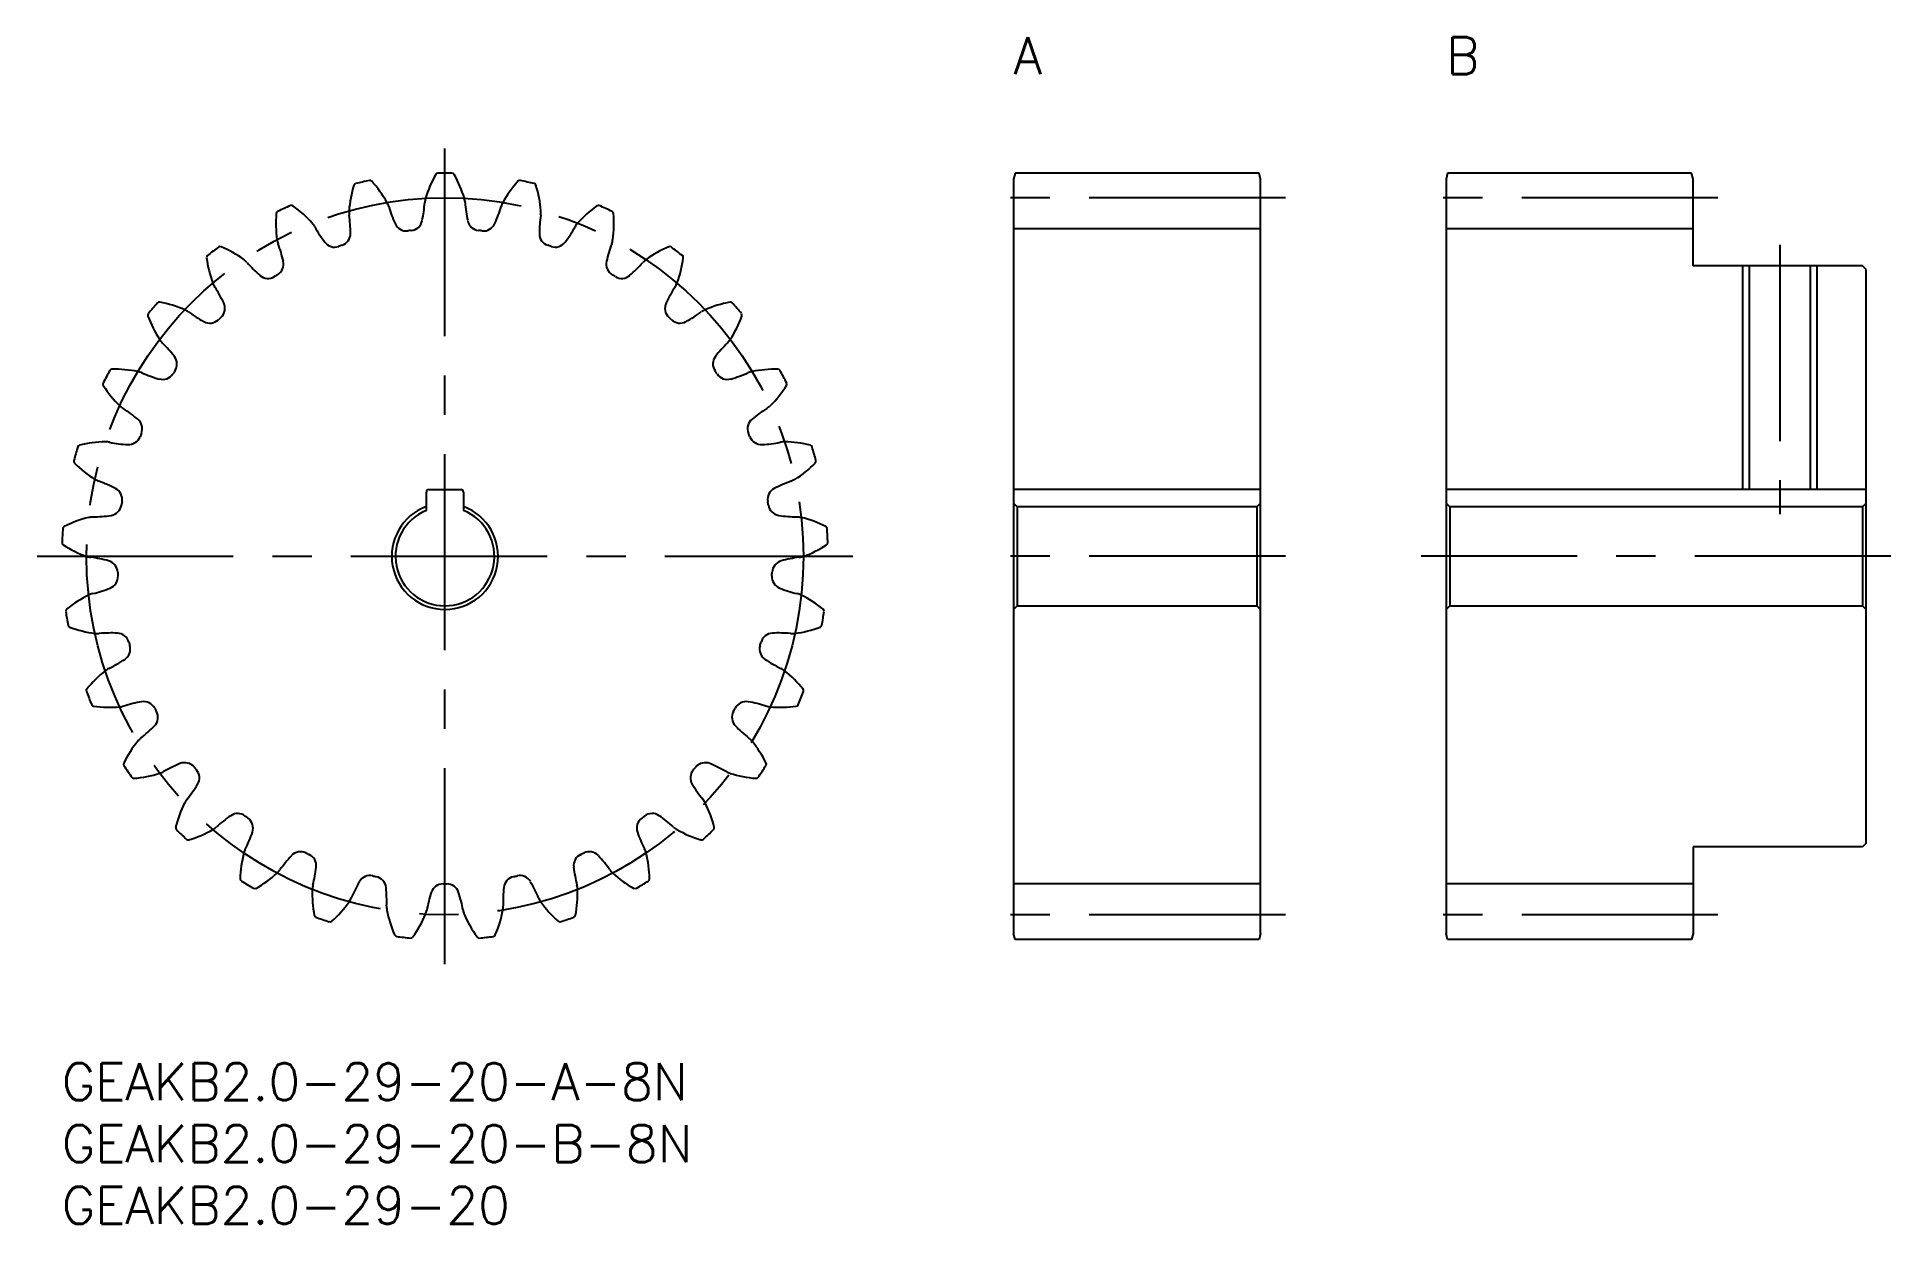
# Model space of a CAD drawing. Extents: x -2 to 148, y -13 to 83.
import ezdxf

# ---------------------------------------------------------------- set-up
doc = ezdxf.new("R2010")
doc.units = 0
doc.header["$LTSCALE"] = 0.5
doc.linetypes.add('CENTER', pattern=[50.8, 31.75, -6.35, 6.35, -6.35])
for name, color, linetype in [('MSM_CENTER', 1, 'CENTER'), ('MSM_CONTINUOUS', 7, 'CONTINUOUS'), ('MSM_NARROW', 5, 'CONTINUOUS'), ('MSM_PART_NUMBER', 7, 'CONTINUOUS')]:
    doc.layers.add(name, color=color, linetype=linetype)
doc.styles.get("Standard").update_dxf_attribs({"font": 'txt.shx', "height": 1, "bigfont": 'bigfont.shx'})

# ---------------------------------------------------------------- blocks, each defined once
blk = doc.blocks.new('*U3')
at = {"layer": 'MSM_PART_NUMBER'}
blk.add_text('GEAKB2.0-29-20-B-8N', height=3, dxfattribs=at).set_placement((0, -8))
blk = doc.blocks.new('*U4')
at = {"layer": 'MSM_PART_NUMBER'}
blk.add_text('GEAKB2.0-29-20-A-8N', height=3, dxfattribs=at).set_placement((0, -3))
blk = doc.blocks.new('*U5')
at = {"layer": 'MSM_PART_NUMBER'}
blk.add_text('GEAKB2.0-29-20', height=3, dxfattribs=at).set_placement((0, -13))
blk = doc.blocks.new('*U6')
at = {"layer": 'MSM_PART_NUMBER'}
blk.add_text('A', height=3, dxfattribs=at).set_placement((77, 80))
blk = doc.blocks.new('*U7')
at = {"layer": 'MSM_PART_NUMBER'}
blk.add_text('B', height=3, dxfattribs=at).set_placement((112, 80))

msp = doc.modelspace()

# ---------------------------------------------------------------- linework, layer by layer
at = {"layer": 'MSM_CENTER'}
for p, q in [((31, 8), (31, 74)), ((99, 70), (75, 70)), ((134, 70), (110, 70)), ((139, 66.2), (139, 44.4)), ((-2, 41), (64, 41)), ((99, 41), (75, 41)), ((148, 41), (110, 41)), ((99, 12), (75, 12)), ((134, 12), (110, 12))]:
    msp.add_line(p, q, dxfattribs=at)
msp.add_circle((31, 41), 29, dxfattribs=at)
at = {"layer": 'MSM_CONTINUOUS'}
for p, q in [((77.13, 72), (77, 71.5)), ((96.87, 72), (77.13, 72)), ((97, 71.5), (96.87, 72)), ((112.13, 72), (112, 71.5)), ((131.87, 72), (112.13, 72)), ((132, 71.5), (131.87, 72)), ((77, 71.5), (77, 10.5)), ((97, 10.5), (97, 71.5)), ((112, 71.5), (112, 10.5)), ((132, 64.5), (132, 71.5)), ((97, 67.5), (77, 67.5)), ((132, 67.5), (112, 67.5)), ((145.7, 64.5), (132, 64.5)), ((136.54, 64.5), (136.54, 46.4)), ((141.46, 64.5), (141.46, 46.4)), ((146, 64.2), (145.7, 64.5)), ((146, 17.8), (146, 64.2)), ((29.5, 44.71), (29.5, 46.2)), ((29.7, 46.4), (32.3, 46.4)), ((32.5, 46.2), (32.5, 44.71)), ((97, 46.4), (77, 46.4)), ((77, 45.3), (77.3, 45)), ((77.3, 45), (77.3, 37)), ((96.7, 45), (77.3, 45)), ((96.7, 45), (97, 45.3)), ((96.7, 45), (96.7, 37)), ((146, 46.4), (112, 46.4)), ((112, 45.3), (112.3, 45)), ((112.3, 45), (112.3, 37)), ((145.7, 45), (112.3, 45)), ((145.7, 45), (146, 45.3)), ((145.7, 45), (145.7, 37)), ((77.3, 37), (77, 36.7)), ((77.3, 37), (96.7, 37)), ((97, 36.7), (96.7, 37)), ((112.3, 37), (112, 36.7)), ((112.3, 37), (145.7, 37)), ((146, 36.7), (145.7, 37)), ((145.7, 17.5), (132, 17.5)), ((132, 17.5), (132, 10.5)), ((146, 17.8), (145.7, 17.5)), ((97, 14.5), (77, 14.5)), ((132, 14.5), (112, 14.5)), ((97, 10.5), (96.87, 10)), ((112.13, 10), (112, 10.5)), ((132, 10.5), (131.87, 10)), ((77.13, 10), (77, 10.5)), ((96.87, 10), (77.13, 10)), ((131.87, 10), (112.13, 10))]:
    msp.add_line(p, q, dxfattribs=at)
for centre, radius, start, end in [((31, 41), 31, 88.9426, 91.0574), ((32.88, 68.19), 9.67, 163.0164, 175.5172), ((23.82, 70.95), 0.2, 103.4711, 163.0164), ((31, 41), 31, 101.3564, 103.4711), ((24.94, 71.2), 0.2, 41.8112, 101.3564), ((17.88, 64.89), 9.67, 29.3103, 41.8112), ((38.68, 67.15), 9.67, 150.6026, 163.1034), ((30.43, 71.79), 0.2, 91.0574, 150.6026), ((31.57, 71.79), 0.2, 29.3974, 88.9426), ((23.32, 67.15), 9.67, 16.8966, 29.3974), ((44.12, 64.89), 9.67, 138.1888, 150.6897), ((37.06, 71.2), 0.2, 78.6436, 138.1888), ((31, 41), 31, 76.5289, 78.6436), ((38.18, 70.95), 0.2, 16.9836, 76.5289), ((29.12, 68.19), 9.67, 4.4828, 16.9836), ((31, 41), 31, 113.7702, 115.8849), ((18.59, 69.19), 0.2, 54.225, 113.7702), ((13.05, 61.51), 9.67, 41.7241, 54.225), ((24.88, 68.81), 1.64, 16.8637, 29.3104), ((37.55, 72.66), 11.6, 196.8637, 204.1331), ((17.8, 70.51), 11.6, 348.2807, 355.5501), ((31, 69.48), 1.64, 163.1034, 175.5501), ((31, 69.48), 1.64, 4.4499, 16.8966), ((44.2, 70.51), 11.6, 184.4499, 191.7193), ((24.45, 72.66), 11.6, 335.8669, 343.1363), ((37.12, 68.81), 1.64, 150.6896, 163.1363), ((48.95, 61.51), 9.67, 125.775, 138.2759), ((43.41, 69.19), 0.2, 66.2298, 125.775), ((31, 41), 31, 64.1151, 66.2298), ((26.99, 67.96), 9.67, 175.4302, 187.931), ((17.55, 68.71), 0.2, 115.8849, 175.4302), ((19.04, 66.85), 1.64, 29.2775, 41.7242), ((30.59, 73.32), 11.6, 209.2775, 216.5469), ((24.88, 68.81), 1.64, 175.5172, 187.9639), ((11.76, 66.98), 11.6, 0.6945, 7.9639), ((27.88, 68.32), 1, 204.1331, 276.524), ((28.18, 68.35), 1, 275.8898, 348.2807), ((33.82, 68.35), 1, 191.7193, 264.1102), ((34.12, 68.32), 1, 263.476, 335.8669), ((50.24, 66.98), 11.6, 172.0361, 179.3055), ((37.12, 68.81), 1.64, 352.0361, 4.4828), ((31.41, 73.32), 11.6, 323.4531, 330.7225), ((42.96, 66.85), 1.64, 138.2758, 150.7225), ((44.45, 68.71), 0.2, 4.5698, 64.1151), ((35.01, 67.96), 9.67, 352.069, 4.5698), ((31, 41), 31, 126.184, 128.2987), ((12.82, 65.86), 0.2, 66.6388, 126.184), ((9.06, 57.17), 9.67, 54.1379, 66.6388), ((19.04, 66.85), 1.64, 187.931, 200.3776), ((6.63, 62.24), 11.6, 13.1083, 20.3777), ((22.08, 67.01), 1, 216.5469, 288.9378), ((31, 41), 26.5, 108.3036, 108.9378), ((22.36, 67.11), 1, 288.3036, 0.6945), ((31, 41), 26.5, 95.8898, 96.524), ((31, 41), 26.5, 83.476, 84.1102), ((39.64, 67.11), 1, 179.3055, 251.6964), ((31, 41), 26.5, 71.0622, 71.6964), ((39.92, 67.01), 1, 251.0622, 323.4531), ((55.37, 62.24), 11.6, 159.6223, 166.8917), ((42.96, 66.85), 1.64, 339.6224, 352.069), ((52.94, 57.17), 9.67, 113.3612, 125.8621), ((49.18, 65.86), 0.2, 53.816, 113.3612), ((31, 41), 31, 51.7013, 53.816), ((11.91, 65.17), 0.2, 128.2987, 187.844), ((21.29, 66.46), 9.67, 187.844, 200.3448), ((13.76, 63.67), 1.64, 41.6913, 54.138), ((23.65, 72.48), 11.6, 221.6912, 228.9607), ((16.95, 64.64), 1, 300.7174, 13.1083), ((45.05, 64.64), 1, 166.8917, 239.2826), ((38.35, 72.48), 11.6, 311.0393, 318.3088), ((48.24, 63.67), 1.64, 125.862, 138.3087), ((40.71, 66.46), 9.67, 339.6552, 352.156), ((50.09, 65.17), 0.2, 352.156, 51.7013), ((13.76, 63.67), 1.64, 200.3448, 212.7914), ((16.69, 64.48), 1, 228.9607, 301.3516), ((31, 41), 26.5, 120.7174, 121.3516), ((31, 41), 26.5, 58.6484, 59.2826), ((45.31, 64.48), 1, 238.6484, 311.0393), ((48.24, 63.67), 1.64, 327.2086, 339.6552), ((31, 41), 31, 138.5978, 140.7125), ((7.9, 61.37), 0.2, 79.0526, 138.5978), ((6.1, 52.07), 9.67, 66.5517, 79.0526), ((2.63, 56.5), 11.6, 25.5221, 32.7915), ((12.2, 61.07), 1, 313.1312, 25.5221), ((49.8, 61.07), 1, 154.4779, 226.8688), ((59.37, 56.5), 11.6, 147.2085, 154.4779), ((55.9, 52.07), 9.67, 100.9474, 113.4483), ((54.1, 61.37), 0.2, 41.4022, 100.9474), ((31, 41), 31, 39.2875, 41.4022), ((7.16, 60.5), 0.2, 140.7125, 200.2578), ((16.04, 63.78), 9.67, 200.2578, 212.7586), ((9.29, 59.44), 1.64, 54.1051, 66.5518), ((17.06, 70.16), 11.6, 234.105, 241.3745), ((11.98, 60.86), 1, 241.3745, 313.7654), ((31, 41), 26.5, 133.1312, 133.7654), ((31, 41), 26.5, 46.2346, 46.8688), ((50.02, 60.86), 1, 226.2346, 298.6255), ((44.94, 70.16), 11.6, 298.6255, 305.895), ((52.71, 59.44), 1.64, 113.4482, 125.8949), ((45.96, 63.78), 9.67, 327.2414, 339.7422), ((54.84, 60.5), 0.2, 339.7422, 39.2875), ((9.29, 59.44), 1.64, 212.7586, 225.2052), ((52.71, 59.44), 1.64, 314.7948, 327.2415), ((-0.04, 50.04), 11.6, 37.9359, 45.2053), ((8.32, 56.56), 1, 325.5449, 37.9359), ((53.68, 56.56), 1, 142.0641, 214.4551), ((62.04, 50.04), 11.6, 134.7947, 142.0641), ((31, 41), 31, 151.0116, 153.1263), ((4.06, 55.93), 0.2, 91.4664, 151.0116), ((4.3, 46.46), 9.67, 78.9655, 91.4664), ((5.84, 54.34), 1.64, 66.5189, 78.9656), ((11.11, 66.48), 11.6, 246.5188, 253.7883), ((8.15, 56.31), 1, 253.7883, 326.1792), ((31, 41), 26.5, 145.5449, 146.1792), ((31, 41), 26.5, 33.8208, 34.4551), ((53.85, 56.31), 1, 213.8208, 286.2117), ((50.89, 66.48), 11.6, 286.2117, 293.4812), ((56.16, 54.34), 1.64, 101.0344, 113.4811), ((57.7, 46.46), 9.67, 88.5336, 101.0345), ((57.94, 55.93), 0.2, 28.9884, 88.5336), ((31, 41), 31, 26.8737, 28.9884), ((3.53, 54.92), 0.2, 153.1263, 212.6716), ((11.5, 60.03), 9.67, 212.6715, 225.1724), ((50.5, 60.03), 9.67, 314.8276, 327.3285), ((58.47, 54.92), 0.2, 327.3285, 26.8737), ((5.84, 54.34), 1.64, 225.1723, 237.619), ((-1.25, 43.16), 11.6, 50.3496, 57.6191), ((63.25, 43.16), 11.6, 122.3809, 129.6504), ((56.16, 54.34), 1.64, 302.381, 314.8277), ((5.51, 51.32), 1, 337.9587, 50.3496), ((56.49, 51.32), 1, 129.6504, 202.0413), ((31, 41), 31, 163.4254, 165.5401), ((1.48, 49.79), 0.2, 103.8802, 163.4254), ((3.75, 40.6), 9.67, 91.3793, 103.8802), ((3.56, 48.62), 1.64, 78.9327, 91.3794), ((6.1, 61.61), 11.6, 258.9326, 266.2021), ((5.4, 51.04), 1, 266.2021, 338.593), ((31, 41), 26.5, 157.9587, 158.593), ((31, 41), 26.5, 21.407, 22.0413), ((56.6, 51.04), 1, 201.407, 273.7979), ((55.9, 61.61), 11.6, 273.7979, 281.0674), ((58.44, 48.62), 1.64, 88.6206, 101.0673), ((58.25, 40.6), 9.67, 76.1198, 88.6207), ((60.52, 49.79), 0.2, 16.5746, 76.1198), ((31, 41), 31, 14.4599, 16.5746), ((1.18, 48.69), 0.2, 165.5401, 225.0854), ((7.86, 55.39), 9.67, 225.0853, 237.5862), ((54.14, 55.39), 9.67, 302.4138, 314.9147), ((60.82, 48.69), 0.2, 314.9147, 14.4599), ((3.56, 48.62), 1.64, 237.5861, 250.0328), ((-0.96, 36.17), 11.6, 62.7634, 70.0329), ((62.96, 36.17), 11.6, 109.9671, 117.2366), ((58.44, 48.62), 1.64, 289.9672, 302.4139), ((3.84, 45.3), 1, 278.6159, 351.0068), ((3.89, 45.6), 1, 350.3725, 62.7634), ((31, 41), 26.5, 170.3725, 171.0068), ((31, 41), 4.3, 110.4162, 69.5838), ((29.7, 46.2), 0.2, 90, 180), ((32.3, 46.2), 0.2, 0, 90), ((58.11, 45.6), 1, 117.2366, 189.6275), ((31, 41), 26.5, 8.9932, 9.6275), ((58.16, 45.3), 1, 188.9932, 261.3841), ((4.47, 34.75), 9.67, 103.7931, 116.294), ((2.56, 42.54), 1.64, 91.3465, 103.7932), ((2.25, 55.78), 11.6, 271.3464, 278.6159), ((31, 41), 4, 112.0243, 67.9757), ((59.75, 55.78), 11.6, 261.3841, 268.6536), ((59.44, 42.54), 1.64, 76.2068, 88.6535), ((57.53, 34.75), 9.67, 63.706, 76.2069), ((31, 41), 31, 175.8392, 177.9539), ((0.22, 42.1), 0.2, 177.9539, 237.4992), ((0.28, 43.23), 0.2, 116.294, 175.8392), ((61.72, 43.23), 0.2, 4.1608, 63.706), ((61.78, 42.1), 0.2, 302.5009, 2.0461), ((31, 41), 31, 2.0461, 4.1608), ((5.31, 50.08), 9.67, 237.4991, 250), ((2.56, 42.54), 1.64, 249.9999, 262.4466), ((0.82, 29.42), 11.6, 75.1772, 82.4467), ((3.53, 39.66), 1, 2.7863, 75.1772), ((58.47, 39.66), 1, 104.8228, 177.2136), ((61.18, 29.42), 11.6, 97.5533, 104.8228), ((59.44, 42.54), 1.64, 277.5534, 290.0001), ((56.69, 50.08), 9.67, 290, 302.5009), ((3.55, 39.36), 1, 291.0297, 3.4206), ((31, 41), 26.5, 182.7863, 183.4206), ((31, 41), 26.5, 356.5794, 357.2137), ((58.45, 39.36), 1, 176.5794, 248.9703), ((6.44, 29.19), 9.67, 116.2069, 128.7078), ((2.89, 36.39), 1.64, 103.7603, 116.207), ((-0.25, 49.25), 11.6, 283.7602, 291.0297), ((62.25, 49.25), 11.6, 248.9703, 256.2398), ((59.11, 36.39), 1.64, 63.793, 76.2397), ((55.56, 29.19), 9.67, 51.2922, 63.7931), ((0.52, 36.58), 0.2, 128.7078, 188.253), ((31, 41), 31, 188.253, 190.3677), ((31, 41), 31, 349.6323, 351.747), ((61.48, 36.58), 0.2, 351.747, 51.2923), ((0.7, 35.46), 0.2, 190.3677, 249.9129), ((3.95, 44.35), 9.67, 249.9129, 262.4138), ((2.89, 36.39), 1.64, 262.4137, 274.8604), ((4.02, 23.2), 11.6, 87.591, 94.8605), ((4.46, 33.79), 1, 15.2001, 87.591), ((57.54, 33.79), 1, 92.409, 164.7999), ((57.98, 23.2), 11.6, 85.1395, 92.409), ((59.11, 36.39), 1.64, 265.1396, 277.5863), ((58.05, 44.35), 9.67, 277.5862, 290.0871), ((61.3, 35.46), 0.2, 290.0871, 349.6323), ((4.54, 33.5), 1, 303.4435, 15.8344), ((31, 41), 26.5, 195.2001, 195.8344), ((57.46, 33.5), 1, 164.1656, 236.5565), ((31, 41), 26.5, 344.1656, 344.7999), ((9.55, 24.19), 9.67, 128.6207, 141.1216), ((4.54, 30.46), 1.64, 116.1741, 128.6208), ((-1.3, 42.34), 11.6, 296.174, 303.4435), ((63.3, 42.34), 11.6, 236.5565, 243.826), ((57.46, 30.46), 1.64, 51.3792, 63.8259), ((52.45, 24.19), 9.67, 38.8784, 51.3793), ((2.18, 30.13), 0.2, 141.1216, 200.6668), ((31, 41), 31, 200.6668, 202.7815), ((31, 41), 31, 337.2185, 339.3332), ((59.82, 30.13), 0.2, 339.3332, 38.8785), ((2.6, 29.07), 0.2, 202.7815, 262.3267), ((3.87, 38.46), 9.67, 262.3267, 274.8276), ((4.54, 30.46), 1.64, 274.8275, 287.2742), ((8.47, 17.81), 11.6, 100.0048, 107.2743), ((6.63, 28.25), 1, 27.6139, 100.0048), ((31, 41), 26.5, 207.6139, 208.2482), ((31, 41), 26.5, 331.7518, 332.3861), ((55.37, 28.25), 1, 79.9952, 152.3861), ((53.53, 17.81), 11.6, 72.7257, 79.9952), ((57.46, 30.46), 1.64, 252.7258, 265.1725), ((58.13, 38.46), 9.67, 265.1724, 277.6733), ((59.4, 29.07), 0.2, 277.6733, 337.2185), ((-0.83, 35.37), 11.6, 308.5878, 315.8573), ((6.78, 27.98), 1, 315.8572, 28.2482), ((55.22, 27.98), 1, 151.7519, 224.1428), ((62.83, 35.37), 11.6, 224.1427, 231.4122), ((13.67, 19.97), 9.67, 141.0345, 153.5354), ((7.43, 25.02), 1.64, 128.5879, 141.0346), ((54.57, 25.02), 1.64, 38.9654, 51.4121), ((48.33, 19.97), 9.67, 26.4646, 38.9655), ((5.19, 24.19), 0.2, 153.5354, 213.0806), ((31, 41), 31, 213.0806, 215.1953), ((13.98, 13.51), 11.6, 112.4186, 119.6881), ((9.94, 23.31), 1, 40.0277, 112.4186), ((52.06, 23.31), 1, 67.5814, 139.9723), ((48.02, 13.51), 11.6, 60.3119, 67.5814), ((31, 41), 31, 324.8047, 326.9194), ((56.81, 24.19), 0.2, 326.9194, 26.4647), ((5.83, 23.25), 0.2, 215.1953, 274.7405), ((5.05, 32.68), 9.67, 274.7405, 287.2414), ((7.43, 25.02), 1.64, 287.2413, 299.688), ((1.12, 28.66), 11.6, 321.0016, 328.271), ((31, 41), 26.5, 220.0277, 220.6619), ((10.14, 23.08), 1, 328.271, 40.6619), ((51.86, 23.08), 1, 139.3381, 211.729), ((60.88, 28.66), 11.6, 211.729, 218.9984), ((31, 41), 26.5, 319.3381, 319.9723), ((54.57, 25.02), 1.64, 240.312, 252.7587), ((56.95, 32.68), 9.67, 252.7586, 265.2595), ((56.17, 23.25), 0.2, 265.2595, 324.8047), ((18.59, 16.74), 9.67, 153.4483, 165.9491), ((11.41, 20.32), 1.64, 141.0017, 153.4484), ((50.59, 20.32), 1.64, 26.5516, 38.9983), ((43.41, 16.74), 9.67, 14.0509, 26.5517), ((20.29, 10.5), 11.6, 124.8324, 132.1019), ((14.24, 19.2), 1, 52.4415, 124.8324), ((31, 41), 26.5, 232.4415, 233.0757), ((14.48, 19.02), 1, 340.6848, 53.0757), ((47.52, 19.02), 1, 126.9243, 199.3152), ((31, 41), 26.5, 306.9243, 307.5585), ((47.76, 19.2), 1, 55.1676, 127.5585), ((41.71, 10.5), 11.6, 47.8981, 55.1676), ((9.41, 19.03), 0.2, 165.9491, 225.4944), ((31, 41), 31, 225.4944, 227.6091), ((10.24, 18.25), 0.2, 227.6091, 287.1543), ((7.44, 27.3), 9.67, 287.1543, 299.6552), ((11.41, 20.32), 1.64, 299.6551, 312.1018), ((4.48, 22.52), 11.6, 333.4154, 340.6848), ((57.52, 22.52), 11.6, 199.3152, 206.5846), ((50.59, 20.32), 1.64, 227.8982, 240.3449), ((54.56, 27.3), 9.67, 240.3448, 252.8457), ((51.76, 18.25), 0.2, 252.8457, 312.3909), ((31, 41), 31, 312.3909, 314.5056), ((52.59, 19.03), 0.2, 314.5056, 14.0509), ((24.1, 14.64), 9.67, 165.8621, 178.3629), ((16.32, 16.6), 1.64, 153.4155, 165.8621), ((27.1, 8.91), 11.6, 137.2462, 144.5157), ((19.32, 16.11), 1, 64.8553, 137.2462), ((31, 41), 26.5, 244.8553, 245.4895), ((19.59, 15.98), 1, 353.0986, 65.4895), ((42.41, 15.98), 1, 114.5105, 186.9014), ((31, 41), 26.5, 294.5105, 295.1447), ((42.68, 16.11), 1, 42.7538, 115.1447), ((34.9, 8.91), 11.6, 35.4843, 42.7538), ((45.68, 16.6), 1.64, 14.1379, 26.5845), ((37.9, 14.64), 9.67, 1.6371, 14.1379), ((10.94, 22.55), 9.67, 299.5681, 312.069), ((16.32, 16.6), 1.64, 312.0689, 324.5156), ((9.07, 17.25), 11.6, 345.8292, 353.0986), ((24.94, 14.18), 1, 77.2691, 149.66), ((31, 41), 26.5, 257.2691, 257.9033), ((25.24, 14.11), 1, 5.5124, 77.9033), ((36.76, 14.11), 1, 102.0967, 174.4876), ((31, 41), 26.5, 282.0967, 282.7309), ((37.06, 14.18), 1, 30.34, 102.7309), ((52.93, 17.25), 11.6, 186.9014, 194.1708), ((45.68, 16.6), 1.64, 215.4844, 227.9311), ((51.06, 22.55), 9.67, 227.931, 240.4319), ((14.64, 14.91), 0.2, 178.3629, 237.9082), ((31, 41), 31, 237.9082, 240.0229), ((15.61, 14.32), 0.2, 240.0227, 299.5681), ((29.93, 13.77), 9.67, 178.2759, 190.7767), ((21.91, 14.01), 1.64, 165.8292, 178.2759), ((34.09, 8.82), 11.6, 149.66, 156.9294), ((14.69, 13.09), 11.6, 358.243, 5.5124), ((40.93, 10.24), 11.6, 162.0738, 169.3432), ((30.85, 13.5), 1, 89.6829, 162.0738), ((31, 41), 26.5, 269.6829, 270.3171), ((31.15, 13.5), 1, 17.9262, 90.3171), ((21.07, 10.24), 11.6, 10.6568, 17.9262), ((47.31, 13.09), 11.6, 174.4876, 181.757), ((27.91, 8.82), 11.6, 23.0706, 30.34), ((32.07, 13.77), 9.67, 349.2233, 1.7241), ((40.09, 14.01), 1.64, 1.7241, 14.1708), ((46.39, 14.32), 0.2, 240.4319, 299.9771), ((31, 41), 31, 299.9771, 302.0918), ((47.36, 14.91), 0.2, 302.0918, 1.6371), ((15.37, 18.67), 9.67, 311.9819, 324.4828), ((21.91, 14.01), 1.64, 324.4827, 336.9294), ((27.92, 12.69), 1.64, 178.243, 190.6897), ((35.81, 14.18), 9.67, 190.6897, 203.1905), ((20.54, 15.84), 9.67, 324.3957, 336.8966), ((27.92, 12.69), 1.64, 336.8965, 349.3432), ((34.08, 12.69), 1.64, 190.6568, 203.1035), ((41.46, 15.84), 9.67, 203.1034, 215.6043), ((26.19, 14.18), 9.67, 336.8095, 349.3103), ((34.08, 12.69), 1.64, 349.3103, 1.757), ((40.09, 14.01), 1.64, 203.0706, 215.5173), ((46.63, 18.67), 9.67, 215.5172, 228.0181), ((20.63, 12), 0.2, 190.7767, 250.322), ((31, 41), 31, 250.322, 252.4367), ((21.71, 11.64), 0.2, 252.4365, 311.9819), ((40.29, 11.64), 0.2, 228.0181, 287.5633), ((31, 41), 31, 287.5633, 289.678), ((41.37, 12), 0.2, 289.678, 349.2233), ((27.11, 10.45), 0.2, 203.1905, 262.7357), ((31, 41), 31, 262.7357, 264.8505), ((28.24, 10.32), 0.2, 264.8505, 324.3957), ((33.76, 10.32), 0.2, 215.6043, 275.1495), ((31, 41), 31, 275.1495, 277.2643), ((34.89, 10.45), 0.2, 277.2643, 336.8095)]:
    msp.add_arc(centre, radius, start, end, dxfattribs=at)
at = {"layer": 'MSM_NARROW'}
for p, q in [((136, 64.5), (136, 46.4)), ((142, 64.5), (142, 46.4))]:
    msp.add_line(p, q, dxfattribs=at)

# ---------------------------------------------------------------- block references
at = {"layer": 'MSM_CONTINUOUS'}
for name in ['*U6', '*U7', '*U4', '*U3', '*U5']:
    msp.add_blockref(name, (0, 0), dxfattribs=at)

doc.saveas('drawing.dxf')
